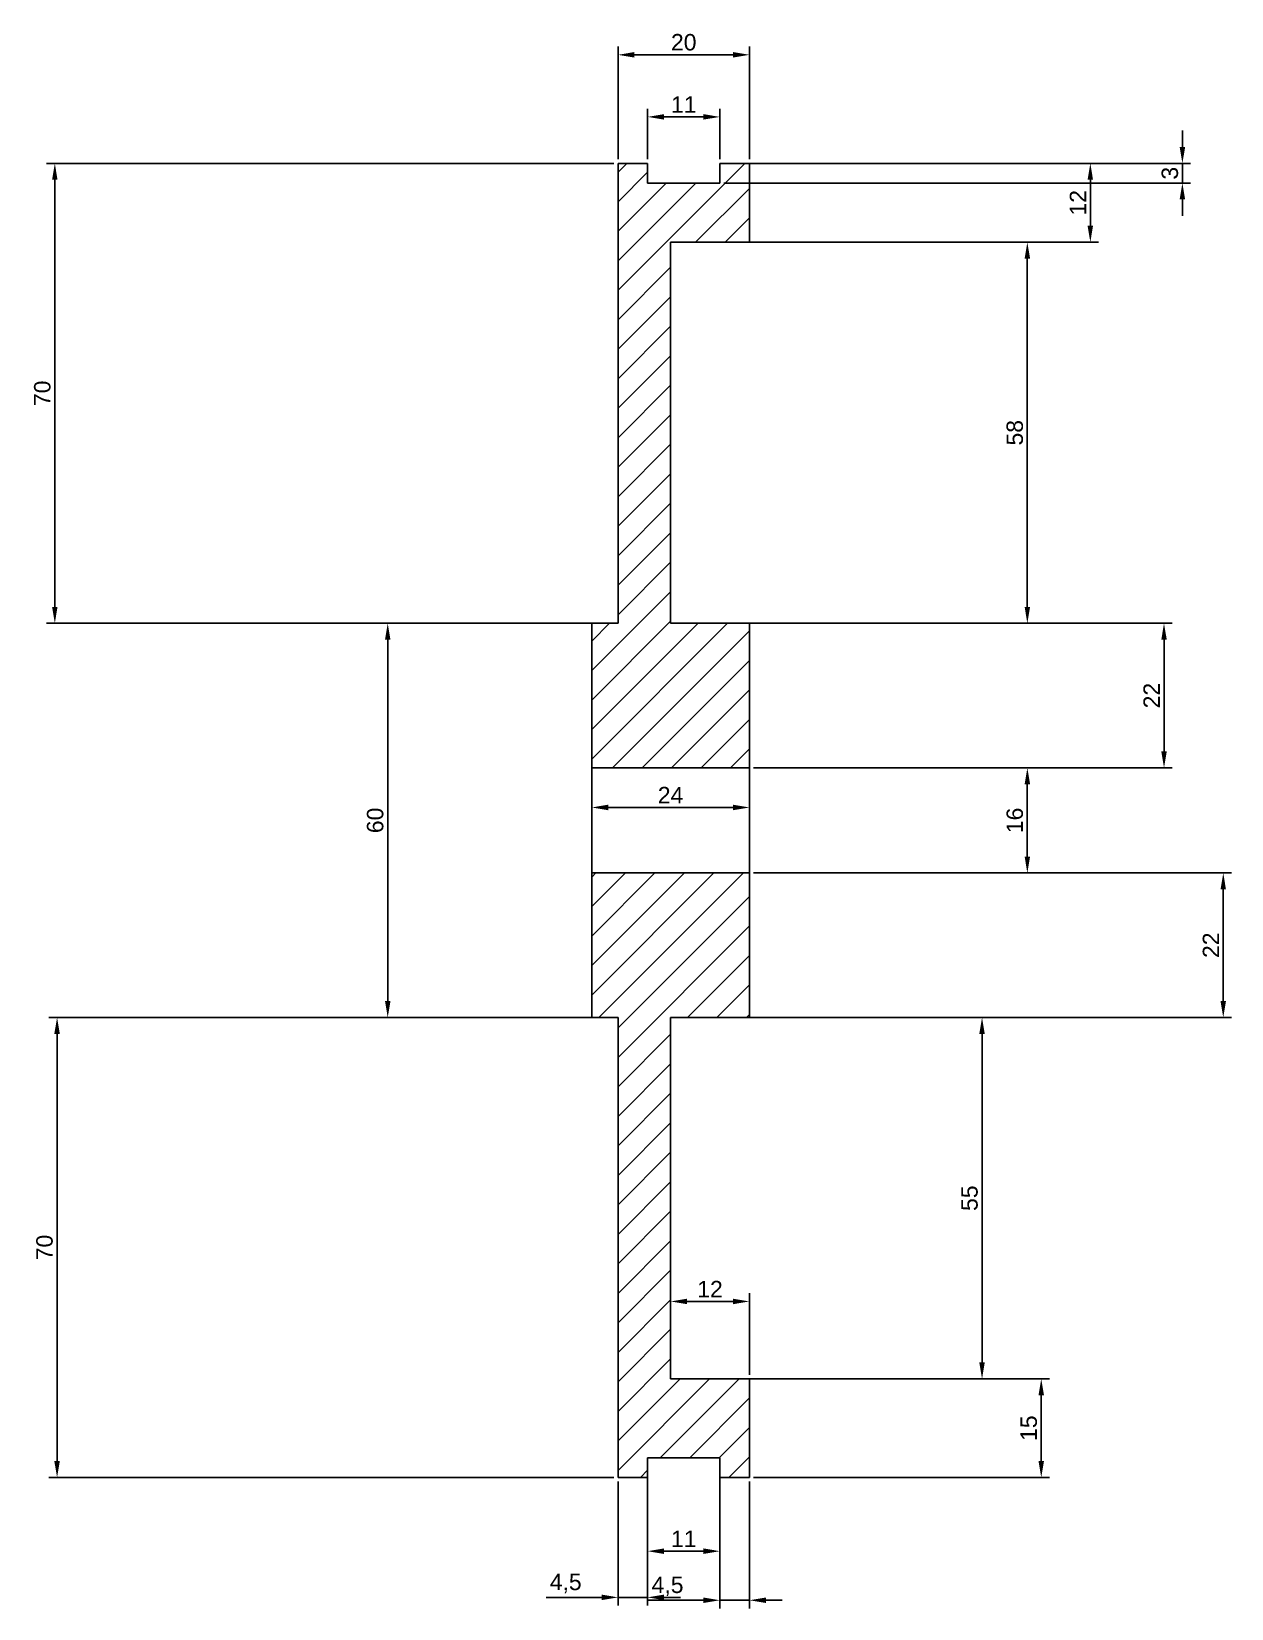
# Model space of a CAD drawing. Header units: millimetres. Extents: x 11 to 193, y -47 to 193.
import ezdxf

# ---------------------------------------------------------------- set-up
doc = ezdxf.new("R2010")
doc.units = ezdxf.units.MM
doc.styles.get("Standard").update_dxf_attribs({"font": 'arial.ttf'})
doc.dimstyles.new('ISO-25', dxfattribs={"dimtxt": 2.5, "dimasz": 2.5, "dimexe": 1.25, "dimexo": 0.625, "dimtad": 1, "dimtxsty": 'Standard', "dimcen": 2.5, "dimadec": 0, "dimazin": 0, "dimtfac": 1, "dimtmove": 0, "dimatfit": 3, "dimfxl": 1, "dimarcsym": 0})

# ---------------------------------------------------------------- blocks, each defined once
blk = doc.blocks.new('*D2')
at = {"color": 0, "lineweight": -2, "transparency": 16777216}
for p, q in [((120.42, 81), (163.34, 81)), ((162.09, 78.5), (162.09, 67.5)), ((120.42, 65), (163.34, 65))]:
    blk.add_line(p, q, dxfattribs=at)
at = {"color": 0, "transparency": 16777216}
for points in [[(161.68, 78.5), (162.51, 78.5), (162.09, 81)], [(161.68, 67.5), (162.51, 67.5), (162.09, 65)]]:
    blk.add_solid(points, dxfattribs=at)
at = {"layer": 'Defpoints', "color": 0, "transparency": 16777216}
for p in [(119.8, 81), (119.8, 65), (162.09, 65)]:
    blk.add_point(p, dxfattribs=at)
at = {"color": 0, "transparency": 16777216, "insert": (160.19, 73), "char_height": 2.5, "attachment_point": 5, "rotation": 90}
blk.add_mtext('16', dxfattribs=at)
blk = doc.blocks.new('*D8')
at = {"color": 0, "lineweight": -2, "transparency": 16777216}
for p, q in [((95.17, 103), (63.5, 103)), ((64.75, 100.5), (64.75, 45.5)), ((95.17, 43), (63.5, 43))]:
    blk.add_line(p, q, dxfattribs=at)
at = {"color": 0, "transparency": 16777216}
for points in [[(64.34, 100.5), (65.17, 100.5), (64.75, 103)], [(64.34, 45.5), (65.17, 45.5), (64.75, 43)]]:
    blk.add_solid(points, dxfattribs=at)
at = {"layer": 'Defpoints', "color": 0, "transparency": 16777216}
for p in [(95.8, 103), (64.75, 43), (95.8, 43)]:
    blk.add_point(p, dxfattribs=at)
at = {"color": 0, "transparency": 16777216, "insert": (62.85, 73), "char_height": 2.5, "attachment_point": 5, "rotation": 90}
blk.add_mtext('60', dxfattribs=at)
blk = doc.blocks.new('*D11')
at = {"color": 0, "lineweight": -2, "transparency": 16777216}
for p, q in [((99.17, 43), (13.18, 43)), ((14.43, -24.5), (14.43, 40.5)), ((99.17, -27), (13.18, -27))]:
    blk.add_line(p, q, dxfattribs=at)
at = {"color": 0, "transparency": 16777216}
for points in [[(14.01, 40.5), (14.85, 40.5), (14.43, 43)], [(14.01, -24.5), (14.85, -24.5), (14.43, -27)]]:
    blk.add_solid(points, dxfattribs=at)
at = {"layer": 'Defpoints', "color": 0, "transparency": 16777216}
for p in [(14.43, 43), (99.8, 43), (99.8, -27)]:
    blk.add_point(p, dxfattribs=at)
at = {"color": 0, "transparency": 16777216, "insert": (12.53, 8), "char_height": 2.5, "attachment_point": 5, "rotation": 90}
blk.add_mtext('70', dxfattribs=at)
blk = doc.blocks.new('*D13')
at = {"color": 0, "lineweight": -2, "transparency": 16777216}
for p, q in [((108.42, 161), (163.34, 161)), ((162.09, 105.5), (162.09, 158.5)), ((108.42, 103), (163.34, 103))]:
    blk.add_line(p, q, dxfattribs=at)
at = {"color": 0, "transparency": 16777216}
for points in [[(161.68, 158.5), (162.51, 158.5), (162.09, 161)], [(161.68, 105.5), (162.51, 105.5), (162.09, 103)]]:
    blk.add_solid(points, dxfattribs=at)
at = {"layer": 'Defpoints', "color": 0, "transparency": 16777216}
for p in [(107.8, 161), (162.09, 161), (107.8, 103)]:
    blk.add_point(p, dxfattribs=at)
at = {"color": 0, "transparency": 16777216, "insert": (160.19, 132), "char_height": 2.5, "attachment_point": 5, "rotation": 90}
blk.add_mtext('58', dxfattribs=at)
blk = doc.blocks.new('*D14')
at = {"color": 0, "lineweight": -2, "transparency": 16777216}
for p, q in [((120.42, 173), (172.93, 173)), ((171.68, 163.5), (171.68, 170.5)), ((120.42, 161), (172.93, 161))]:
    blk.add_line(p, q, dxfattribs=at)
at = {"color": 0, "transparency": 16777216}
for points in [[(171.26, 170.5), (172.09, 170.5), (171.68, 173)], [(171.26, 163.5), (172.09, 163.5), (171.68, 161)]]:
    blk.add_solid(points, dxfattribs=at)
at = {"layer": 'Defpoints', "color": 0, "transparency": 16777216}
for p in [(119.8, 173), (171.68, 173), (119.8, 161)]:
    blk.add_point(p, dxfattribs=at)
at = {"color": 0, "transparency": 16777216, "insert": (169.8, 167), "char_height": 2.5, "attachment_point": 5, "rotation": 90}
blk.add_mtext('12', dxfattribs=at)
blk = doc.blocks.new('*D15')
at = {"color": 0, "lineweight": -2, "transparency": 16777216}
for p, q in [((99.17, 173), (12.84, 173)), ((14.09, 105.5), (14.09, 170.5)), ((99.17, 103), (12.84, 103))]:
    blk.add_line(p, q, dxfattribs=at)
at = {"color": 0, "transparency": 16777216}
for points in [[(13.67, 170.5), (14.5, 170.5), (14.09, 173)], [(13.67, 105.5), (14.5, 105.5), (14.09, 103)]]:
    blk.add_solid(points, dxfattribs=at)
at = {"layer": 'Defpoints', "color": 0, "transparency": 16777216}
for p in [(14.09, 173), (99.8, 173), (99.8, 103)]:
    blk.add_point(p, dxfattribs=at)
at = {"color": 0, "transparency": 16777216, "insert": (12.19, 138), "char_height": 2.5, "attachment_point": 5, "rotation": 90}
blk.add_mtext('70', dxfattribs=at)
blk = doc.blocks.new('*D16')
at = {"color": 0, "lineweight": -2, "transparency": 16777216}
for p, q in [((99.8, 173.62), (99.8, 190.77)), ((119.8, 173.62), (119.8, 190.77)), ((102.3, 189.52), (117.3, 189.52))]:
    blk.add_line(p, q, dxfattribs=at)
at = {"color": 0, "transparency": 16777216}
for points in [[(102.3, 189.94), (102.3, 189.1), (99.8, 189.52)], [(117.3, 189.94), (117.3, 189.1), (119.8, 189.52)]]:
    blk.add_solid(points, dxfattribs=at)
at = {"layer": 'Defpoints', "color": 0, "transparency": 16777216}
for p in [(119.8, 189.52), (99.8, 173), (119.8, 173)]:
    blk.add_point(p, dxfattribs=at)
at = {"color": 0, "transparency": 16777216, "insert": (109.8, 191.42), "char_height": 2.5, "attachment_point": 5}
blk.add_mtext('20', dxfattribs=at)
blk = doc.blocks.new('*D17')
at = {"color": 0, "lineweight": -2, "transparency": 16777216}
for p, q in [((104.3, 173.62), (104.3, 181.32)), ((112.8, 180.07), (106.8, 180.07)), ((115.3, 173.62), (115.3, 181.32))]:
    blk.add_line(p, q, dxfattribs=at)
at = {"color": 0, "transparency": 16777216}
for points in [[(106.8, 180.49), (106.8, 179.66), (104.3, 180.07)], [(112.8, 180.49), (112.8, 179.66), (115.3, 180.07)]]:
    blk.add_solid(points, dxfattribs=at)
at = {"layer": 'Defpoints', "color": 0, "transparency": 16777216}
for p in [(104.3, 180.07), (104.3, 173), (115.3, 173)]:
    blk.add_point(p, dxfattribs=at)
at = {"color": 0, "transparency": 16777216, "insert": (109.8, 181.95), "char_height": 2.5, "attachment_point": 5}
blk.add_mtext('11', dxfattribs=at)
blk = doc.blocks.new('*D18')
at = {"color": 0, "lineweight": -2, "transparency": 16777216}
for p, q in [((185.69, 175.5), (185.69, 178)), ((115.92, 173), (186.94, 173)), ((185.69, 170), (185.69, 173)), ((115.92, 170), (186.94, 170)), ((185.69, 167.5), (185.69, 165))]:
    blk.add_line(p, q, dxfattribs=at)
at = {"color": 0, "transparency": 16777216}
for points in [[(185.27, 175.5), (186.11, 175.5), (185.69, 173)], [(185.27, 167.5), (186.11, 167.5), (185.69, 170)]]:
    blk.add_solid(points, dxfattribs=at)
at = {"layer": 'Defpoints', "color": 0, "transparency": 16777216}
for p in [(115.3, 173), (185.69, 173), (115.3, 170)]:
    blk.add_point(p, dxfattribs=at)
at = {"color": 0, "transparency": 16777216, "insert": (183.79, 171.5), "char_height": 2.5, "attachment_point": 5, "rotation": 90}
blk.add_mtext('3', dxfattribs=at)
blk = doc.blocks.new('*D19')
at = {"color": 0, "lineweight": -2, "transparency": 16777216}
for p, q in [((120.42, 103), (184.14, 103)), ((182.89, 83.5), (182.89, 100.5)), ((120.42, 81), (184.14, 81))]:
    blk.add_line(p, q, dxfattribs=at)
at = {"color": 0, "transparency": 16777216}
for points in [[(182.48, 100.5), (183.31, 100.5), (182.89, 103)], [(182.48, 83.5), (183.31, 83.5), (182.89, 81)]]:
    blk.add_solid(points, dxfattribs=at)
at = {"layer": 'Defpoints', "color": 0, "transparency": 16777216}
for p in [(119.8, 103), (182.89, 103), (119.8, 81)]:
    blk.add_point(p, dxfattribs=at)
at = {"color": 0, "transparency": 16777216, "insert": (181.01, 92), "char_height": 2.5, "attachment_point": 5, "rotation": 90}
blk.add_mtext('22', dxfattribs=at)
blk = doc.blocks.new('*D20')
at = {"color": 0, "lineweight": -2, "transparency": 16777216}
for p, q in [((120.42, 65), (193.16, 65)), ((191.91, 45.5), (191.91, 62.5)), ((120.42, 43), (193.16, 43))]:
    blk.add_line(p, q, dxfattribs=at)
at = {"color": 0, "transparency": 16777216}
for points in [[(191.49, 62.5), (192.32, 62.5), (191.91, 65)], [(191.49, 45.5), (192.32, 45.5), (191.91, 43)]]:
    blk.add_solid(points, dxfattribs=at)
at = {"layer": 'Defpoints', "color": 0, "transparency": 16777216}
for p in [(119.8, 65), (191.91, 65), (119.8, 43)]:
    blk.add_point(p, dxfattribs=at)
at = {"color": 0, "transparency": 16777216, "insert": (190.03, 54), "char_height": 2.5, "attachment_point": 5, "rotation": 90}
blk.add_mtext('22', dxfattribs=at)
blk = doc.blocks.new('*D21')
at = {"color": 0, "lineweight": -2, "transparency": 16777216}
for p, q in [((108.42, 43), (156.45, 43)), ((155.2, -9.5), (155.2, 40.5)), ((108.42, -12), (156.45, -12))]:
    blk.add_line(p, q, dxfattribs=at)
at = {"color": 0, "transparency": 16777216}
for points in [[(154.78, 40.5), (155.61, 40.5), (155.2, 43)], [(154.78, -9.5), (155.61, -9.5), (155.2, -12)]]:
    blk.add_solid(points, dxfattribs=at)
at = {"layer": 'Defpoints', "color": 0, "transparency": 16777216}
for p in [(107.8, 43), (155.2, 43), (107.8, -12)]:
    blk.add_point(p, dxfattribs=at)
at = {"color": 0, "transparency": 16777216, "insert": (153.3, 15.5), "char_height": 2.5, "attachment_point": 5, "rotation": 90}
blk.add_mtext('55', dxfattribs=at)
blk = doc.blocks.new('*D22')
at = {"color": 0, "lineweight": -2, "transparency": 16777216}
for p, q in [((107.8, -11.37), (107.8, 1.04)), ((119.8, -11.37), (119.8, 1.04)), ((117.3, -0.21), (110.3, -0.21))]:
    blk.add_line(p, q, dxfattribs=at)
at = {"color": 0, "transparency": 16777216}
for points in [[(110.3, 0.2), (110.3, -0.63), (107.8, -0.21)], [(117.3, 0.2), (117.3, -0.63), (119.8, -0.21)]]:
    blk.add_solid(points, dxfattribs=at)
at = {"layer": 'Defpoints', "color": 0, "transparency": 16777216}
for p in [(107.8, -0.21), (107.8, -12), (119.8, -12)]:
    blk.add_point(p, dxfattribs=at)
at = {"color": 0, "transparency": 16777216, "insert": (113.8, 1.67), "char_height": 2.5, "attachment_point": 5}
blk.add_mtext('12', dxfattribs=at)
blk = doc.blocks.new('*D23')
at = {"color": 0, "lineweight": -2, "transparency": 16777216}
for p, q in [((120.42, -12), (165.46, -12)), ((164.21, -14.5), (164.21, -24.5)), ((120.42, -27), (165.46, -27))]:
    blk.add_line(p, q, dxfattribs=at)
at = {"color": 0, "transparency": 16777216}
for points in [[(163.79, -14.5), (164.63, -14.5), (164.21, -12)], [(163.79, -24.5), (164.63, -24.5), (164.21, -27)]]:
    blk.add_solid(points, dxfattribs=at)
at = {"layer": 'Defpoints', "color": 0, "transparency": 16777216}
for p in [(119.8, -12), (119.8, -27), (164.21, -27)]:
    blk.add_point(p, dxfattribs=at)
at = {"color": 0, "transparency": 16777216, "insert": (162.31, -19.5), "char_height": 2.5, "attachment_point": 5, "rotation": 90}
blk.add_mtext('15', dxfattribs=at)
blk = doc.blocks.new('*D24')
at = {"color": 0, "lineweight": -2, "transparency": 16777216}
for p, q in [((104.3, -24.62), (104.3, -39.47)), ((115.3, -24.62), (115.3, -39.47)), ((112.8, -38.22), (106.8, -38.22))]:
    blk.add_line(p, q, dxfattribs=at)
at = {"color": 0, "transparency": 16777216}
for points in [[(106.8, -37.8), (106.8, -38.64), (104.3, -38.22)], [(112.8, -37.8), (112.8, -38.64), (115.3, -38.22)]]:
    blk.add_solid(points, dxfattribs=at)
at = {"layer": 'Defpoints', "color": 0, "transparency": 16777216}
for p in [(104.3, -24), (115.3, -24), (104.3, -38.22)]:
    blk.add_point(p, dxfattribs=at)
at = {"color": 0, "transparency": 16777216, "insert": (109.8, -36.34), "char_height": 2.5, "attachment_point": 5}
blk.add_mtext('11', dxfattribs=at)
blk = doc.blocks.new('*D25')
at = {"color": 0, "lineweight": -2, "transparency": 16777216}
for p, q in [((99.8, -27.62), (99.8, -46.5)), ((104.3, -27.62), (104.3, -46.5)), ((97.3, -45.25), (88.88, -45.25)), ((104.3, -45.25), (99.8, -45.25)), ((106.8, -45.25), (109.3, -45.25))]:
    blk.add_line(p, q, dxfattribs=at)
at = {"color": 0, "transparency": 16777216}
for points in [[(97.3, -44.83), (97.3, -45.67), (99.8, -45.25)], [(106.8, -44.83), (106.8, -45.67), (104.3, -45.25)]]:
    blk.add_solid(points, dxfattribs=at)
at = {"layer": 'Defpoints', "color": 0, "transparency": 16777216}
for p in [(99.8, -27), (104.3, -27), (99.8, -45.25)]:
    blk.add_point(p, dxfattribs=at)
at = {"color": 0, "transparency": 16777216, "insert": (91.84, -43.13), "char_height": 2.5, "attachment_point": 5}
blk.add_mtext('4,5', dxfattribs=at)
blk = doc.blocks.new('*D26')
at = {"color": 0, "lineweight": -2, "transparency": 16777216}
for p, q in [((115.3, -27.62), (115.3, -46.94)), ((119.8, -27.62), (119.8, -46.94)), ((112.8, -45.69), (104.38, -45.69)), ((119.8, -45.69), (115.3, -45.69)), ((122.3, -45.69), (124.8, -45.69))]:
    blk.add_line(p, q, dxfattribs=at)
at = {"color": 0, "transparency": 16777216}
for points in [[(112.8, -45.27), (112.8, -46.1), (115.3, -45.69)], [(122.3, -45.27), (122.3, -46.1), (119.8, -45.69)]]:
    blk.add_solid(points, dxfattribs=at)
at = {"layer": 'Defpoints', "color": 0, "transparency": 16777216}
for p in [(115.3, -27), (119.8, -27), (115.3, -45.69)]:
    blk.add_point(p, dxfattribs=at)
at = {"color": 0, "transparency": 16777216, "insert": (107.34, -43.57), "char_height": 2.5, "attachment_point": 5}
blk.add_mtext('4,5', dxfattribs=at)
blk = doc.blocks.new('*D27')
at = {"color": 0, "lineweight": -2, "transparency": 16777216}
for p, q in [((95.8, 80.38), (95.8, 73.72)), ((119.8, 80.38), (119.8, 73.72)), ((117.3, 74.97), (98.3, 74.97))]:
    blk.add_line(p, q, dxfattribs=at)
at = {"color": 0, "transparency": 16777216}
for points in [[(98.3, 75.39), (98.3, 74.55), (95.8, 74.97)], [(117.3, 75.39), (117.3, 74.55), (119.8, 74.97)]]:
    blk.add_solid(points, dxfattribs=at)
at = {"layer": 'Defpoints', "color": 0, "transparency": 16777216}
for p in [(95.8, 81), (119.8, 81), (95.8, 74.97)]:
    blk.add_point(p, dxfattribs=at)
at = {"color": 0, "transparency": 16777216, "insert": (107.8, 76.85), "char_height": 2.5, "attachment_point": 5}
blk.add_mtext('24', dxfattribs=at)

msp = doc.modelspace()

# ---------------------------------------------------------------- hatches: boundary and pattern name
h = msp.add_hatch()
h.set_pattern_fill('ANSI31', color=256)
h.paths.add_polyline_path([(119.8, 103), (107.8, 103), (107.8, 161), (119.8, 161), (119.8, 173), (115.3, 173), (115.3, 170), (104.3, 170), (104.3, 173), (99.8, 173), (99.8, 103), (95.8, 103), (95.8, 81), (119.8, 81)])
h = msp.add_hatch()
h.set_pattern_fill('ANSI31', color=256)
h.paths.add_polyline_path([(107.8, 43), (119.8, 43), (119.8, 65), (95.8, 65), (95.8, 43), (99.8, 43), (99.8, -27), (104.3, -27), (104.3, -24), (115.3, -24), (115.3, -27), (119.8, -27), (119.8, -12), (107.8, -12)])

# ---------------------------------------------------------------- linework, layer by layer
for p, q in [((99.8, 103), (99.8, 173)), ((99.8, 173), (104.3, 173)), ((104.3, 173), (104.3, 170)), ((115.3, 170), (115.3, 173)), ((115.3, 173), (119.8, 173)), ((119.8, 173), (119.8, 161)), ((104.3, 170), (115.3, 170)), ((119.8, 161), (107.8, 161)), ((107.8, 103), (107.8, 161)), ((95.8, 81), (95.8, 103)), ((95.8, 103), (99.8, 103)), ((107.8, 103), (119.8, 103)), ((119.8, 103), (119.8, 81)), ((119.8, 81), (95.8, 81)), ((95.8, 81), (95.8, 65)), ((119.8, 81), (119.8, 65)), ((95.8, 65), (119.8, 65)), ((95.8, 65), (95.8, 43)), ((119.8, 65), (119.8, 43)), ((95.8, 43), (99.8, 43)), ((99.8, 43), (99.8, -27)), ((119.8, 43), (107.8, 43)), ((107.8, -12), (107.8, 43)), ((119.8, -12), (107.8, -12)), ((119.8, -27), (119.8, -12)), ((104.3, -27), (104.3, -24)), ((104.3, -24), (115.3, -24)), ((115.3, -24), (115.3, -27)), ((99.8, -27), (104.3, -27)), ((115.3, -27), (119.8, -27))]:
    msp.add_line(p, q)

# ---------------------------------------------------------------- dimensions: what is measured, and where the dimension line sits
for base, p1, p2, picture, middle in [((119.8, 189.521), (99.8, 173), (119.8, 173), '*D16', (109.8, 191.422)), ((104.3, 180.074), (115.3, 173), (104.3, 173), '*D17', (109.8, 181.954)), ((95.8, 74.971), (119.8, 81), (95.8, 81), '*D27', (107.8, 76.851)), ((107.8, -0.214), (119.8, -12), (107.8, -12), '*D22', (113.8, 1.667)), ((104.3, -38.219), (115.3, -24), (104.3, -24), '*D24', (109.8, -36.339)), ((99.8, -45.249), (104.3, -27), (99.8, -27), '*D25', (91.84, -43.126)), ((115.3, -45.688), (119.8, -27), (115.3, -27), '*D26', (107.34, -43.566))]:
    dim = msp.add_linear_dim(base=base, p1=p1, p2=p2, dimstyle='ISO-25')
    dim.commit()
    dim.dimension.update_dxf_attribs({"geometry": picture, "text_midpoint": middle})
dim = msp.add_linear_dim(base=(185.69, 173), p1=(115.3, 170), p2=(115.3, 173), angle=90, dimstyle='ISO-25')
dim.commit()
dim.dimension.update_dxf_attribs({"geometry": '*D18', "text_midpoint": (185.69, 171.5), "dimtype": 160})
for base, p1, p2, picture, middle in [((14.088, 173), (99.8, 103), (99.8, 173), '*D15', (12.186, 138)), ((171.678, 173), (119.8, 161), (119.8, 173), '*D14', (169.798, 167)), ((162.094, 161), (107.8, 103), (107.8, 161), '*D13', (160.193, 132)), ((64.754, 43), (95.8, 103), (95.8, 43), '*D8', (62.852, 73)), ((182.893, 103), (119.8, 81), (119.8, 103), '*D19', (181.013, 92)), ((162.093, 65), (119.8, 81), (119.8, 65), '*D2', (160.192, 73)), ((191.906, 65), (119.8, 43), (119.8, 65), '*D20', (190.026, 54)), ((14.431, 43), (99.8, -27), (99.8, 43), '*D11', (12.529, 8)), ((155.197, 43), (107.8, -12), (107.8, 43), '*D21', (153.301, 15.5)), ((164.209, -27), (119.8, -12), (119.8, -27), '*D23', (162.308, -19.5))]:
    dim = msp.add_linear_dim(base=base, p1=p1, p2=p2, angle=90, dimstyle='ISO-25')
    dim.commit()
    dim.dimension.update_dxf_attribs({"geometry": picture, "text_midpoint": middle})

doc.saveas('drawing.dxf')
